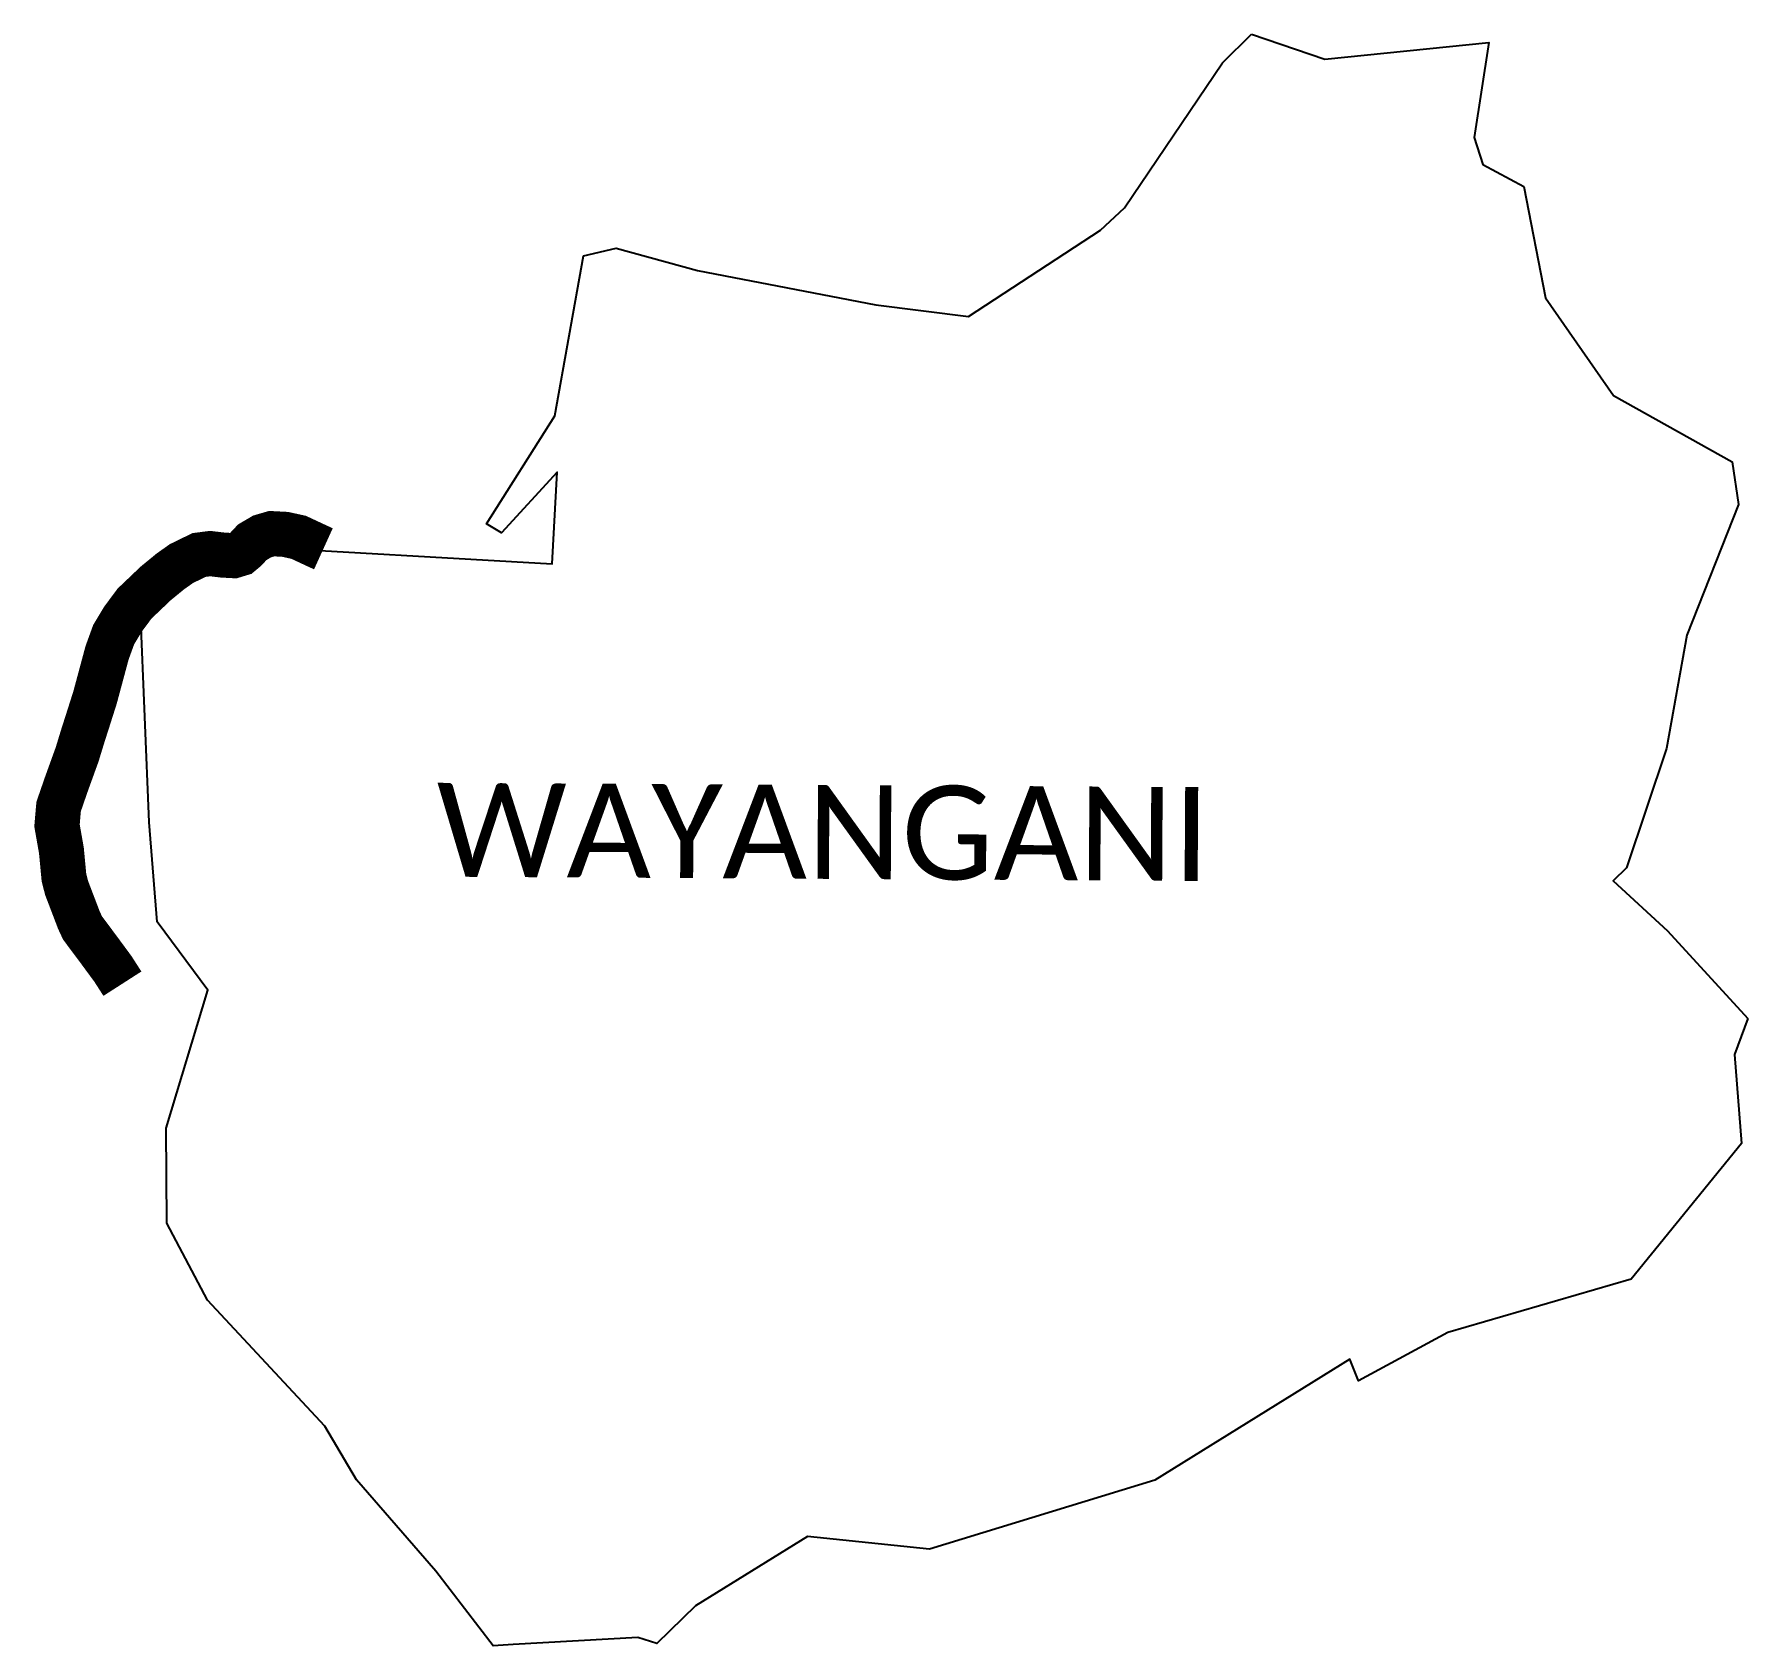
# Model space of a CAD drawing. Header units: metres. Extents: x 317077 to 318977, y 1871523 to 1873310.
import ezdxf

# ---------------------------------------------------------------- set-up
doc = ezdxf.new("R2010")
doc.units = ezdxf.units.M
for name, color, linetype in [('UNPROTECTED', 130, 'Continuous'), ('village', 3, 'Continuous'), ('VILLAGE NAME', 250, 'Continuous')]:
    doc.layers.add(name, color=color, linetype=linetype)
doc.styles.get("Standard").update_dxf_attribs({"font": 'simplex.shx'})

msp = doc.modelspace()

# ---------------------------------------------------------------- linework, layer by layer
at = {"layer": 'UNPROTECTED', "const_width": 50, "flags": 128}
msp.add_lwpolyline([(317397.9, 1872739.2), (317391.3, 1872742.2), (317370.5, 1872751.9), (317355.6, 1872755.2), (317340.6, 1872756), (317330, 1872752.9), (317319.1, 1872746.5), (317311.5, 1872738.4), (317306.1, 1872733.9), (317298.5, 1872731.6), (317286.7, 1872732.2), (317272.3, 1872733.9), (317260, 1872732.3), (317240.5, 1872722.8), (317228.1, 1872714), (317212.1, 1872700.9), (317188.5, 1872678.4), (317175.6, 1872661), (317165.4, 1872644), (317158.1, 1872623.9), (317144.7, 1872574.1), (317136.4, 1872548), (317131.7, 1872533.4), (317124.9, 1872511.2), (317112.9, 1872478), (317104.4, 1872453.4), (317102.6, 1872432.5), (317107.5, 1872404.6), (317110.3, 1872374.8), (317113.3, 1872363.1), (317126.9, 1872327.5), (317130.9, 1872318.9), (317149.4, 1872294.1), (317164.7, 1872273.3), (317175.1, 1872257.1)], dxfattribs=at)
at = {"layer": 'village', "flags": 128}
msp.add_lwpolyline([(318426.5, 1873309.6), (318507.8, 1873282)], dxfattribs=at)
at = {"layer": 'village', "color": 3, "true_color": 0x00ff00}
for points in [[(318976.7, 1872218.6, 0), (318962, 1872178.6, 0), (318969.7, 1872080.1, 0), (318847.5, 1871929.4, 0), (318644.1, 1871870.4, 0), (318545.4, 1871816.7, 0), (318535.6, 1871840.8, 0), (318319.6, 1871706.6, 0), (318069.6, 1871630.4, 0), (317934.5, 1871644.1, 0), (317810.2, 1871567.3, 0), (317767.5, 1871525.5, 0), (317746.3, 1871532.3, 0), (317608.4, 1871524.5, 0), (317585.9, 1871523.2, 0), (317522.6, 1871605.8, 0), (317434.7, 1871707, 0), (317399.3, 1871766.6, 0), (317269.3, 1871906.2, 0), (317224.3, 1871991.6, 0), (317223.7, 1872097, 0), (317269.8, 1872249.8, 0), (317213.6, 1872325.5, 0), (317204.8, 1872436.2, 0), (317195.2, 1872669.8, 0), (317303.9, 1872742.5, 0), (317651.5, 1872722.5, 0), (317657, 1872824, 0), (317595.2, 1872757, 0), (317578.8, 1872766.9, 0), (317654.3, 1872886.5, 0), (317686.2, 1873064.1, 0), (317722.4, 1873072.5, 0), (317812.6, 1873047.8, 0), (318010.4, 1873009.5, 0), (318112.9, 1872996.6, 0), (318259.3, 1873092.5, 0), (318285.9, 1873117.1, 0), (318394.6, 1873278, 0), (318426.5, 1873309.6, 0)], [(318507.8, 1873282, 0), (318689.8, 1873300.4, 0), (318673.3, 1873195, 0), (318683.2, 1873165.1, 0), (318728.6, 1873140.8, 0), (318752.4, 1873017.4, 0), (318827.8, 1872909.1, 0), (318959.6, 1872835.5, 0), (318966.5, 1872788.2, 0), (318909.2, 1872643.6, 0), (318886.7, 1872517.8, 0), (318842.2, 1872385.6, 0), (318827.5, 1872371.1, 0), (318887.8, 1872315.6, 0), (318976.7, 1872218.6, 0)]]:
    msp.add_polyline3d(points, dxfattribs=at)

# ---------------------------------------------------------------- texts
at = {"layer": 'VILLAGE NAME', "insert": (317523.5, 1872479.8), "char_height": 104.042, "attachment_point": 1, "rotation": 359.6762}
msp.add_mtext_dynamic_manual_height_columns('{\\fCalibri|b0|i0|c0|p34;WAYANGANI}', width=1807.981, gutter_width=520.2, heights=[0], dxfattribs=at)

doc.saveas('drawing.dxf')
